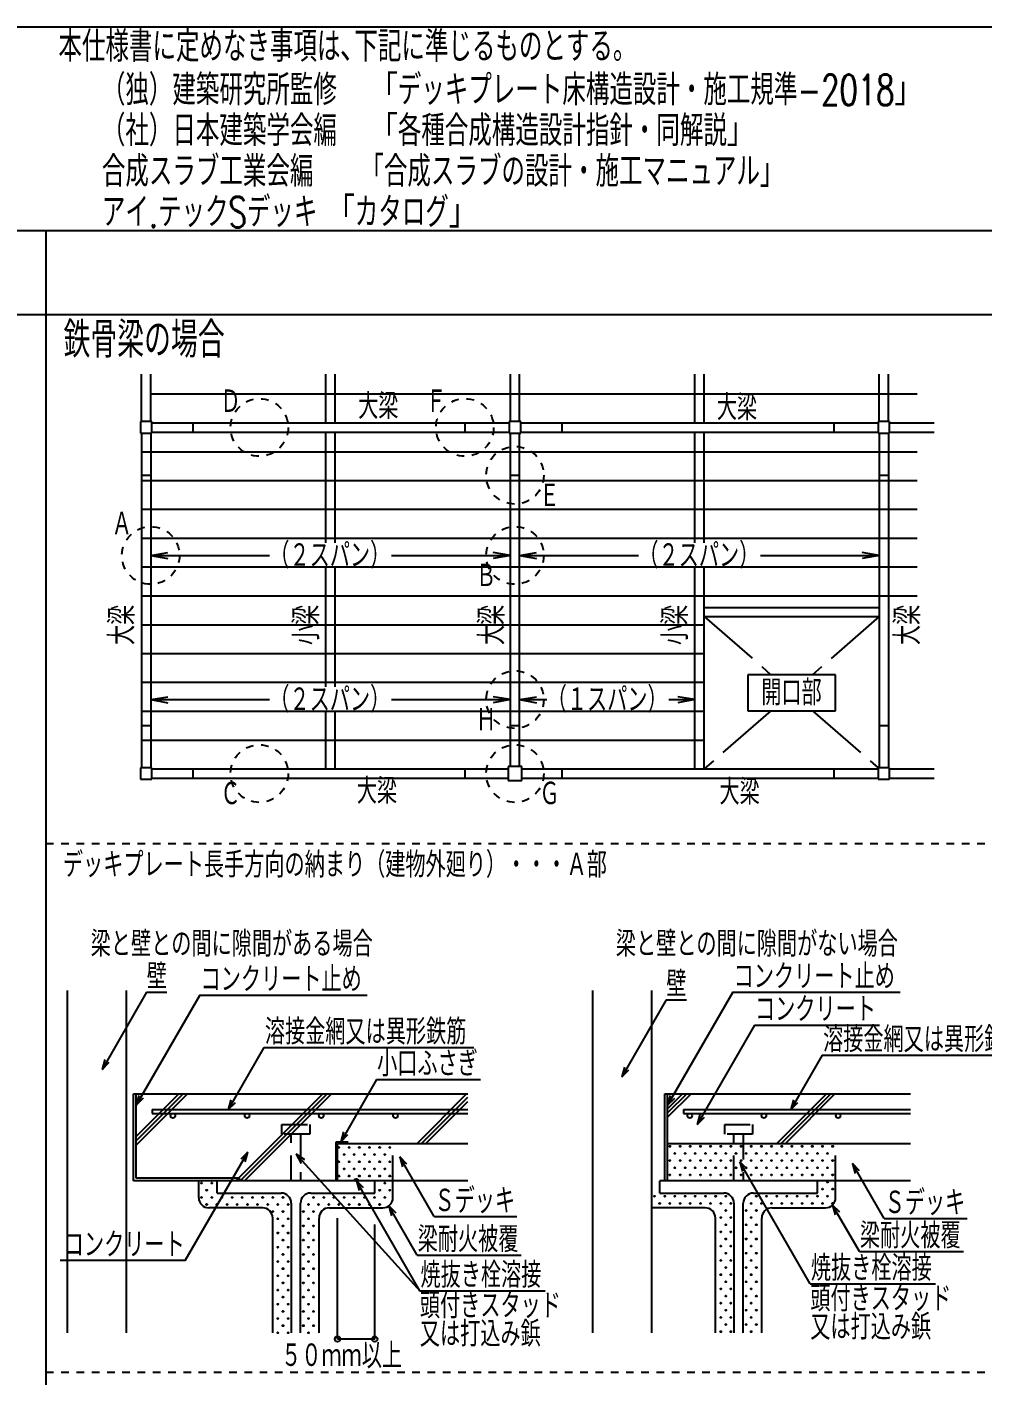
# Model space of a CAD drawing. Extents: x 4 to 588, y 3 to 416.
# Drawn here: x 293.6 to 387.5, y 283.4 to 415.8 of the extents above; entities that cross this region are included whole.
import ezdxf
from ezdxf.enums import TextEntityAlignment as Align

# ---------------------------------------------------------------- set-up
doc = ezdxf.new("R2010")
doc.units = 0
doc.header["$LTSCALE"] = 0.5
doc.header["$MEASUREMENT"] = 0
for name, pattern in [('CENTER', [20, 12.5, -2.5, 2.5, -2.5]), ('DASHED', [7.5, 5, -2.5]), ('DOT', [3, 1.5, -1.5])]:
    doc.linetypes.add(name, pattern=pattern)
doc.layers.add('M2-2-0', color=7, linetype='Continuous')
doc.styles.get("Standard").update_dxf_attribs({"font": 'txt', "width": 0.8, "height": 50, "bigfont": 'EXTFONT'})

msp = doc.modelspace()

# ---------------------------------------------------------------- linework, layer by layer
at = {"layer": 'M2-2-0', "color": 7, "linetype": 'Continuous'}
for p, q in [((3.51, 415.82), (587.51, 415.82)), ((3.51, 395.82), (587.51, 395.82)), ((295.51, 25.82), (295.51, 395.82)), ((149.51, 387.58), (588.02, 387.58)), ((304.89, 377.06), (304.89, 381.73)), ((305.8, 377.06), (305.8, 381.73)), ((323.02, 376.95), (323.02, 381.73)), ((323.92, 376.95), (323.92, 381.73)), ((341.15, 377.06), (341.15, 381.73)), ((342.05, 377.06), (342.05, 381.73)), ((359.27, 376.95), (359.27, 381.73)), ((360.18, 376.95), (360.18, 381.73)), ((377.4, 377.06), (377.4, 381.73)), ((378.31, 377.06), (378.31, 381.73)), ((305.8, 379.78), (381.14, 379.78)), ((305.91, 377.06), (304.78, 377.06)), ((304.78, 377.06), (304.78, 375.93)), ((305.91, 375.93), (305.91, 377.06)), ((305.91, 376.95), (341.03, 376.95)), ((305.91, 376.04), (341.03, 376.04)), ((309.93, 376.95), (309.93, 376.04)), ((323.02, 365.17), (323.02, 376.04)), ((323.92, 365.17), (323.92, 376.04)), ((336.67, 376.95), (336.67, 376.04)), ((342.17, 377.06), (341.03, 377.06)), ((341.03, 377.06), (341.03, 375.93)), ((342.17, 375.93), (342.17, 377.06)), ((342.17, 376.95), (377.29, 376.95)), ((342.17, 376.04), (377.29, 376.04)), ((346.19, 376.95), (346.19, 376.04)), ((359.27, 365.17), (359.27, 376.04)), ((360.18, 365.17), (360.18, 376.04)), ((372.93, 376.95), (372.93, 376.04)), ((378.42, 377.06), (377.29, 377.06)), ((377.29, 377.06), (377.29, 375.93)), ((378.42, 375.93), (378.42, 377.06)), ((378.42, 376.95), (382.78, 376.95)), ((378.42, 376.04), (382.78, 376.04)), ((304.78, 375.93), (305.91, 375.93)), ((304.89, 375.93), (304.89, 343.07)), ((305.8, 375.93), (305.8, 343.07)), ((341.03, 375.93), (342.17, 375.93)), ((341.15, 343.18), (341.15, 375.93)), ((342.05, 343.18), (342.05, 375.93)), ((377.29, 375.93), (378.42, 375.93)), ((377.4, 375.93), (377.4, 343.07)), ((378.31, 375.93), (378.31, 343.07)), ((304.89, 374.11), (381.14, 374.11)), ((304.89, 371.79), (305.8, 371.79)), ((304.89, 371.28), (381.14, 371.28)), ((341.15, 371.79), (342.05, 371.79)), ((377.4, 371.79), (378.31, 371.79)), ((304.89, 368.45), (381.14, 368.45)), ((304.89, 365.62), (381.14, 365.62)), ((305.8, 363.92), (307.47, 364.21)), ((341.15, 363.92), (339.47, 364.21)), ((342.05, 363.92), (343.73, 364.21)), ((377.4, 363.92), (375.73, 364.21)), ((304.89, 362.79), (381.14, 362.79)), ((305.8, 363.92), (317.46, 363.92)), ((305.8, 363.92), (307.47, 363.62)), ((329.46, 363.92), (341.15, 363.92)), ((341.15, 363.92), (339.47, 363.62)), ((342.05, 363.92), (353.73, 363.92)), ((342.05, 363.92), (343.73, 363.62)), ((365.73, 363.92), (377.4, 363.92)), ((377.4, 363.92), (375.73, 363.62)), ((323.02, 351.01), (323.02, 362.67)), ((323.92, 351.01), (323.92, 362.67)), ((359.27, 342.96), (359.27, 362.67)), ((360.18, 342.96), (360.18, 362.67)), ((304.89, 359.95), (381.14, 359.95)), ((360.18, 358.82), (377.4, 358.82)), ((360.18, 357.91), (377.4, 357.91)), ((304.89, 357.12), (360.18, 357.12)), ((304.89, 354.29), (360.18, 354.29)), ((373.1, 352.21), (364.49, 352.21)), ((364.49, 352.21), (364.49, 348.67)), ((373.1, 348.67), (373.1, 352.21)), ((304.89, 351.46), (360.18, 351.46)), ((305.8, 349.76), (307.47, 350.05)), ((305.8, 349.76), (317.46, 349.76)), ((305.8, 349.76), (307.47, 349.46)), ((329.46, 349.76), (341.15, 349.76)), ((341.15, 349.76), (339.47, 350.05)), ((341.15, 349.76), (339.47, 349.46)), ((342.05, 349.76), (343.73, 350.05)), ((342.05, 349.76), (344.72, 349.76)), ((342.05, 349.76), (343.73, 349.46)), ((356.72, 349.76), (359.27, 349.76)), ((359.27, 349.76), (357.6, 350.05)), ((359.27, 349.76), (357.6, 349.46)), ((304.89, 348.62), (360.18, 348.62)), ((323.02, 342.96), (323.02, 348.51)), ((323.92, 342.96), (323.92, 348.51)), ((364.49, 348.67), (373.1, 348.67)), ((304.89, 347.21), (305.8, 347.21)), ((341.15, 347.21), (342.05, 347.21)), ((377.4, 347.21), (378.31, 347.21)), ((304.89, 345.79), (360.18, 345.79)), ((305.91, 343.07), (304.78, 343.07)), ((304.78, 343.07), (304.78, 341.94)), ((305.91, 341.94), (305.91, 343.07)), ((305.91, 342.96), (340.92, 342.96)), ((309.93, 342.96), (309.93, 342.05)), ((336.67, 342.96), (336.67, 342.05)), ((342.28, 343.18), (340.92, 343.18)), ((340.92, 343.18), (340.92, 341.83)), ((342.28, 341.83), (342.28, 343.18)), ((342.28, 342.96), (377.29, 342.96)), ((346.19, 342.96), (346.19, 342.05)), ((372.93, 342.96), (372.93, 342.05)), ((378.42, 343.07), (377.29, 343.07)), ((377.29, 343.07), (377.29, 341.94)), ((378.42, 341.94), (378.42, 343.07)), ((378.42, 342.96), (382.78, 342.96)), ((304.78, 341.94), (305.91, 341.94)), ((305.91, 342.05), (340.92, 342.05)), ((340.92, 341.83), (342.28, 341.83)), ((342.28, 342.05), (377.29, 342.05)), ((377.29, 341.94), (378.42, 341.94)), ((378.42, 342.05), (382.78, 342.05)), ((297.6, 321.18), (297.6, 287.59)), ((305.4, 321.03), (301.02, 313.45)), ((303.39, 321.18), (303.39, 287.59)), ((310.62, 320.74), (304.37, 309.93)), ((305.4, 321.03), (307.4, 321.03)), ((310.62, 320.74), (327.08, 320.74)), ((349.21, 321.18), (349.21, 287.59)), ((355, 321.18), (355, 287.59)), ((363.01, 321.02), (356.6, 309.92)), ((363.01, 321.02), (379.47, 321.02)), ((356.46, 320.29), (352.09, 312.71)), ((356.46, 320.29), (358.46, 320.29)), ((365.13, 317.8), (359.5, 308.05)), ((365.13, 317.8), (377.43, 317.8)), ((316.92, 315.59), (313.41, 309.5)), ((316.92, 315.59), (337.54, 315.59)), ((301.28, 314.42), (301.02, 313.45)), ((301.02, 313.45), (301.73, 314.16)), ((371.78, 314.84), (368.7, 309.5)), ((371.78, 314.84), (392.4, 314.84)), ((328, 312.46), (324.47, 306.33)), ((328, 312.46), (338.22, 312.46)), ((352.35, 313.68), (352.09, 312.71)), ((352.09, 312.71), (352.79, 313.42)), ((304.12, 302.5), (304.12, 311.05)), ((304.12, 311.05), (336.96, 311.05)), ((304.12, 302.5), (304.12, 311.05)), ((304.12, 311.05), (304.37, 311.05)), ((304.37, 302.76), (304.37, 311.05)), ((309.42, 311.05), (304.37, 306.01)), ((308.99, 311.05), (304.37, 306.43)), ((308.57, 311.05), (304.37, 306.86)), ((304.63, 310.89), (304.37, 309.93)), ((304.37, 309.93), (305.08, 310.64)), ((313.67, 310.46), (313.41, 309.5)), ((313.41, 309.5), (314.12, 310.21)), ((322.71, 311.05), (314.16, 302.5)), ((323.14, 311.05), (314.59, 302.5)), ((315.01, 302.5), (323.56, 311.05)), ((331.98, 306.18), (336.85, 311.05)), ((332.41, 306.18), (336.96, 310.73)), ((332.83, 306.18), (336.96, 310.31)), ((356.34, 302.5), (356.34, 311.05)), ((356.34, 311.05), (380.46, 311.05)), ((356.34, 302.5), (356.34, 311.05)), ((356.34, 311.05), (356.6, 311.05)), ((356.6, 302.5), (356.6, 311.05)), ((358.91, 311.05), (356.6, 308.74)), ((358.49, 311.05), (356.6, 309.17)), ((358.06, 311.05), (356.6, 309.59)), ((356.86, 310.89), (356.6, 309.92)), ((356.6, 309.92), (357.31, 310.63)), ((372.2, 311.05), (367.33, 306.18)), ((372.63, 311.05), (367.75, 306.18)), ((373.05, 311.05), (368.18, 306.18)), ((368.96, 310.46), (368.7, 309.5)), ((368.7, 309.5), (369.41, 310.21)), ((305.94, 309.5), (305.94, 309.13)), ((305.94, 309.5), (336.96, 309.5)), ((305.94, 309.13), (336.96, 309.13)), ((358.16, 309.5), (358.16, 309.13)), ((358.16, 309.5), (380.46, 309.5)), ((358.16, 309.13), (380.46, 309.13)), ((359.76, 309.01), (359.5, 308.05)), ((359.5, 308.05), (360.21, 308.75)), ((324.73, 307.3), (324.47, 306.33)), ((324.01, 306.33), (325.19, 306.33)), ((324.01, 302.5), (324.01, 306.33)), ((324.16, 302.5), (324.16, 306.18)), ((324.16, 306.18), (336.96, 306.18)), ((324.47, 306.33), (325.17, 307.04)), ((356.6, 306.18), (380.46, 306.18)), ((309.2, 294.68), (315.35, 305.33)), ((315.35, 305.33), (314.64, 304.62)), ((315.09, 304.37), (315.35, 305.33)), ((332.3, 291.65), (320.11, 305.11)), ((320.95, 304.57), (320.11, 305.11)), ((320.11, 305.11), (320.57, 304.22)), ((333.65, 298.99), (330.27, 304.85)), ((330.98, 304.14), (330.27, 304.85)), ((330.27, 304.85), (330.53, 303.88)), ((370.62, 292.38), (363.69, 304.38)), ((364.4, 303.67), (363.69, 304.38)), ((363.69, 304.38), (363.95, 303.41)), ((377.89, 298.8), (374.76, 304.21)), ((375.47, 303.5), (374.76, 304.21)), ((374.76, 304.21), (375.02, 303.24)), ((324.16, 302.5), (304.12, 302.5)), ((314.48, 302.5), (304.12, 302.5)), ((314.48, 302.76), (304.37, 302.76)), ((310.52, 300.85), (310.52, 302.5)), ((312.32, 301.3), (312.32, 302.5)), ((314.48, 302.76), (314.48, 302.5)), ((336.96, 302.5), (324.16, 302.5)), ((325.75, 302.53), (325.74, 302.5)), ((325.76, 302.56), (325.75, 302.53)), ((325.76, 302.5), (325.9, 302.64)), ((325.78, 302.58), (325.76, 302.56)), ((325.8, 302.6), (325.78, 302.58)), ((325.83, 302.62), (325.8, 302.6)), ((325.87, 302.64), (325.83, 302.62)), ((325.91, 302.65), (325.87, 302.64)), ((325.88, 302.5), (326.04, 302.66)), ((325.95, 302.66), (325.91, 302.65)), ((326, 302.66), (325.95, 302.66)), ((326.04, 302.66), (326, 302.66)), ((326.01, 302.5), (326.14, 302.63)), ((332.25, 291.7), (326.01, 302.5)), ((326.72, 301.8), (326.01, 302.5)), ((326.01, 302.5), (326.27, 301.54)), ((326.09, 302.65), (326.04, 302.66)), ((326.13, 302.64), (326.09, 302.65)), ((326.16, 302.62), (326.13, 302.64)), ((326.14, 302.5), (326.22, 302.58)), ((326.19, 302.6), (326.16, 302.62)), ((326.22, 302.58), (326.19, 302.6)), ((326.24, 302.56), (326.22, 302.58)), ((326.25, 302.53), (326.24, 302.56)), ((326.25, 302.5), (326.25, 302.53)), ((327.81, 301.3), (327.81, 302.5)), ((329.6, 300.85), (329.6, 302.5)), ((367.67, 302.5), (355.83, 302.5)), ((355.83, 301.3), (355.83, 302.5)), ((380.46, 302.5), (356.6, 302.5)), ((371.32, 301.3), (371.32, 302.5)), ((373.11, 300.85), (373.11, 302.5)), ((312.32, 301.3), (318.61, 301.3)), ((321.52, 301.3), (327.81, 301.3)), ((355.83, 301.3), (362.12, 301.3)), ((365.03, 301.3), (371.32, 301.3)), ((316.79, 299.85), (311.52, 299.85)), ((319.61, 300.3), (319.61, 287.59)), ((320.52, 287.59), (320.52, 300.3)), ((323.34, 299.85), (328.6, 299.85)), ((331.99, 295.2), (329.2, 300.04)), ((329.91, 299.33), (329.2, 300.04)), ((329.2, 300.04), (329.46, 299.07)), ((360.3, 299.85), (355, 299.85)), ((363.12, 300.3), (363.12, 287.59)), ((364.03, 287.59), (364.03, 300.3)), ((366.85, 299.85), (372.11, 299.85)), ((375.45, 295.57), (372.82, 300.12)), ((373.52, 299.42), (372.82, 300.12)), ((372.82, 300.12), (373.07, 299.16)), ((317.79, 287.59), (317.79, 298.85)), ((322.34, 287.59), (322.34, 298.85)), ((324.16, 286.96), (324.16, 298.84)), ((327.81, 286.96), (327.81, 298.22)), ((333.65, 298.99), (341.79, 298.99)), ((361.3, 287.59), (361.3, 298.85)), ((365.85, 287.59), (365.85, 298.85)), ((377.89, 298.8), (386.03, 298.8)), ((375.45, 295.57), (385.67, 295.57)), ((309.2, 294.68), (296.9, 294.68)), ((331.99, 295.2), (342.21, 295.2)), ((332.25, 291.7), (344.55, 291.7)), ((370.62, 292.38), (382.92, 292.38)), ((327.81, 286.96), (324.16, 286.96))]:
    msp.add_line(p, q, dxfattribs=at)
at = {"layer": 'M2-2-0', "color": 7, "linetype": 'CENTER'}
for p, q in [((360.18, 357.91), (366.76, 352.21)), ((377.4, 357.91), (370.83, 352.21)), ((366.76, 348.67), (360.18, 342.96)), ((370.83, 348.67), (377.29, 343.07))]:
    msp.add_line(p, q, dxfattribs=at)
at = {"layer": 'M2-2-0', "color": 7, "linetype": 'DOT'}
for p, q in [((295.51, 335.64), (440.52, 335.64)), ((295.51, 283.7), (440.52, 283.7))]:
    msp.add_line(p, q, dxfattribs=at)
at = {"layer": 'M2-2-0', "color": 7, "linetype": 'DASHED'}
for p, q in [((318.7, 307.1), (318.7, 308.02)), ((318.7, 308.02), (321.43, 308.02)), ((321.43, 308.02), (321.43, 307.1)), ((362.21, 307.1), (362.21, 308.02)), ((362.21, 308.02), (364.94, 308.02)), ((364.94, 308.02), (364.94, 307.1)), ((321.43, 307.1), (318.7, 307.1)), ((319.61, 302.5), (319.61, 307.1)), ((320.52, 307.1), (320.52, 302.5)), ((329.6, 302.5), (329.6, 306.18)), ((364.94, 307.1), (362.21, 307.1)), ((363.12, 302.5), (363.12, 307.1)), ((364.03, 307.1), (364.03, 302.5)), ((373.11, 302.5), (373.11, 306.18))]:
    msp.add_line(p, q, dxfattribs=at)
at = {"layer": 'M2-2-0', "color": 7, "linetype": 'DOT'}
for centre in [(316.48, 376.49), (336.67, 376.49), (341.6, 371.79), (305.8, 363.92), (341.6, 363.92), (341.6, 349.76), (316.48, 342.5), (341.6, 342.5)]:
    msp.add_circle(centre, 2.83, dxfattribs=at)
at = {"layer": 'M2-2-0', "color": 7, "linetype": 'Continuous'}
for centre, radius in [((307.98, 308.9), 0.229), ((315.27, 308.9), 0.229), ((322.56, 308.9), 0.229), ((329.85, 308.9), 0.229), ((358.78, 308.9), 0.229), ((366.07, 308.9), 0.229), ((373.36, 308.9), 0.229), ((324.3, 305.78), 0.05), ((325.3, 305.78), 0.05), ((326.3, 305.78), 0.05), ((327.3, 305.78), 0.05), ((328.3, 305.78), 0.05), ((329.3, 305.78), 0.05), ((356.82, 305.89), 0.05), ((357.82, 305.89), 0.05), ((358.82, 305.89), 0.05), ((359.82, 305.89), 0.05), ((360.82, 305.89), 0.05), ((361.82, 305.89), 0.05), ((362.82, 305.89), 0.05), ((363.82, 305.89), 0.05), ((364.82, 305.89), 0.05), ((365.82, 305.89), 0.05), ((366.82, 305.89), 0.05), ((367.82, 305.89), 0.05), ((368.82, 305.89), 0.05), ((369.82, 305.89), 0.05), ((370.82, 305.89), 0.05), ((371.82, 305.89), 0.05), ((372.82, 305.89), 0.05), ((324.8, 305.08), 0.05), ((325.8, 305.08), 0.05), ((326.8, 305.08), 0.05), ((327.8, 305.08), 0.05), ((328.8, 305.08), 0.05), ((356.82, 304.49), 0.05), ((357.32, 305.19), 0.05), ((357.82, 304.49), 0.05), ((358.32, 305.19), 0.05), ((358.82, 304.49), 0.05), ((359.32, 305.19), 0.05), ((359.82, 304.49), 0.05), ((360.32, 305.19), 0.05), ((360.82, 304.49), 0.05), ((361.32, 305.19), 0.05), ((361.82, 304.49), 0.05), ((362.32, 305.19), 0.05), ((362.82, 304.49), 0.05), ((363.32, 305.19), 0.05), ((363.82, 304.49), 0.05), ((364.32, 305.19), 0.05), ((364.82, 304.49), 0.05), ((365.32, 305.19), 0.05), ((365.82, 304.49), 0.05), ((366.32, 305.19), 0.05), ((366.82, 304.49), 0.05), ((367.32, 305.19), 0.05), ((367.82, 304.49), 0.05), ((368.32, 305.19), 0.05), ((368.82, 304.49), 0.05), ((369.32, 305.19), 0.05), ((369.82, 304.49), 0.05), ((370.32, 305.19), 0.05), ((370.82, 304.49), 0.05), ((371.32, 305.19), 0.05), ((371.82, 304.49), 0.05), ((372.32, 305.19), 0.05), ((372.82, 304.49), 0.05), ((324.3, 304.38), 0.05), ((324.8, 303.68), 0.05), ((325.3, 304.38), 0.05), ((325.8, 303.68), 0.05), ((326.3, 304.38), 0.05), ((326.8, 303.68), 0.05), ((327.3, 304.38), 0.05), ((327.8, 303.68), 0.05), ((328.3, 304.38), 0.05), ((328.8, 303.68), 0.05), ((329.3, 304.38), 0.05), ((357.32, 303.79), 0.05), ((358.32, 303.79), 0.05), ((359.32, 303.79), 0.05), ((360.32, 303.79), 0.05), ((361.32, 303.79), 0.05), ((362.32, 303.79), 0.05), ((363.32, 303.79), 0.05), ((364.32, 303.79), 0.05), ((365.32, 303.79), 0.05), ((366.32, 303.79), 0.05), ((367.32, 303.79), 0.05), ((368.32, 303.79), 0.05), ((369.32, 303.79), 0.05), ((370.32, 303.79), 0.05), ((371.32, 303.79), 0.05), ((372.32, 303.79), 0.05), ((310.8, 302.28), 0.05), ((311.8, 302.28), 0.05), ((324.3, 302.98), 0.05), ((325.3, 302.98), 0.05), ((326.3, 302.98), 0.05), ((327.3, 302.98), 0.05), ((328.3, 302.98), 0.05), ((328.8, 302.28), 0.05), ((329.3, 302.98), 0.05), ((356.82, 303.09), 0.05), ((357.82, 303.09), 0.05), ((358.82, 303.09), 0.05), ((359.82, 303.09), 0.05), ((360.82, 303.09), 0.05), ((361.82, 303.09), 0.05), ((362.82, 303.09), 0.05), ((363.82, 303.09), 0.05), ((364.82, 303.09), 0.05), ((365.82, 303.09), 0.05), ((366.82, 303.09), 0.05), ((367.82, 303.09), 0.05), ((368.82, 303.09), 0.05), ((369.82, 303.09), 0.05), ((370.82, 303.09), 0.05), ((371.82, 303.09), 0.05), ((372.32, 302.39), 0.05), ((372.82, 303.09), 0.05), ((310.8, 300.88), 0.05), ((311.3, 301.58), 0.05), ((311.8, 300.88), 0.05), ((312.8, 300.88), 0.05), ((313.8, 300.88), 0.05), ((314.8, 300.88), 0.05), ((315.8, 300.88), 0.05), ((316.8, 300.88), 0.05), ((317.8, 300.88), 0.05), ((318.8, 300.88), 0.05), ((321.8, 300.88), 0.05), ((322.8, 300.88), 0.05), ((323.8, 300.88), 0.05), ((324.8, 300.88), 0.05), ((325.8, 300.88), 0.05), ((326.8, 300.88), 0.05), ((327.8, 300.88), 0.05), ((328.3, 301.58), 0.05), ((328.8, 300.88), 0.05), ((329.3, 301.58), 0.05), ((355.32, 300.99), 0.05), ((356.32, 300.99), 0.05), ((357.32, 300.99), 0.05), ((358.32, 300.99), 0.05), ((359.32, 300.99), 0.05), ((360.32, 300.99), 0.05), ((361.32, 300.99), 0.05), ((362.32, 300.99), 0.05), ((365.32, 300.99), 0.05), ((366.32, 300.99), 0.05), ((367.32, 300.99), 0.05), ((368.32, 300.99), 0.05), ((369.32, 300.99), 0.05), ((370.32, 300.99), 0.05), ((371.32, 300.99), 0.05), ((371.82, 301.69), 0.05), ((372.32, 300.99), 0.05), ((372.82, 301.69), 0.05), ((311.3, 300.18), 0.05), ((312.3, 300.18), 0.05), ((313.3, 300.18), 0.05), ((314.3, 300.18), 0.05), ((315.3, 300.18), 0.05), ((316.3, 300.18), 0.05), ((317.3, 300.18), 0.05), ((317.8, 299.48), 0.05), ((318.3, 300.18), 0.05), ((318.8, 299.48), 0.05), ((319.3, 300.18), 0.05), ((320.8, 299.48), 0.05), ((321.3, 300.18), 0.05), ((321.8, 299.48), 0.05), ((322.3, 300.18), 0.05), ((323.3, 300.18), 0.05), ((324.3, 300.18), 0.05), ((325.3, 300.18), 0.05), ((326.3, 300.18), 0.05), ((327.3, 300.18), 0.05), ((328.3, 300.18), 0.05), ((355.82, 300.29), 0.05), ((356.82, 300.29), 0.05), ((357.82, 300.29), 0.05), ((358.82, 300.29), 0.05), ((359.82, 300.29), 0.05), ((360.82, 300.29), 0.05), ((361.82, 300.29), 0.05), ((362.32, 299.59), 0.05), ((362.82, 300.29), 0.05), ((364.32, 299.59), 0.05), ((364.82, 300.29), 0.05), ((365.32, 299.59), 0.05), ((365.82, 300.29), 0.05), ((366.82, 300.29), 0.05), ((367.82, 300.29), 0.05), ((368.82, 300.29), 0.05), ((369.82, 300.29), 0.05), ((370.82, 300.29), 0.05), ((371.82, 300.29), 0.05), ((372.82, 300.29), 0.05), ((318.3, 298.78), 0.05), ((318.8, 298.08), 0.05), ((319.3, 298.78), 0.05), ((320.8, 298.08), 0.05), ((321.3, 298.78), 0.05), ((321.8, 298.08), 0.05), ((361.82, 298.89), 0.05), ((362.32, 298.19), 0.05), ((362.82, 298.89), 0.05), ((364.32, 298.19), 0.05), ((364.82, 298.89), 0.05), ((365.32, 298.19), 0.05), ((318.3, 297.38), 0.05), ((318.8, 296.68), 0.05), ((319.3, 297.38), 0.05), ((320.8, 296.68), 0.05), ((321.3, 297.38), 0.05), ((321.8, 296.68), 0.05), ((361.82, 297.49), 0.05), ((362.32, 296.79), 0.05), ((362.82, 297.49), 0.05), ((364.32, 296.79), 0.05), ((364.82, 297.49), 0.05), ((365.32, 296.79), 0.05), ((318.3, 295.98), 0.05), ((318.8, 295.28), 0.05), ((319.3, 295.98), 0.05), ((320.8, 295.28), 0.05), ((321.3, 295.98), 0.05), ((321.8, 295.28), 0.05), ((361.82, 296.09), 0.05), ((362.32, 295.39), 0.05), ((362.82, 296.09), 0.05), ((364.32, 295.39), 0.05), ((364.82, 296.09), 0.05), ((365.32, 295.39), 0.05), ((318.3, 294.58), 0.05), ((318.8, 293.88), 0.05), ((319.3, 294.58), 0.05), ((320.8, 293.88), 0.05), ((321.3, 294.58), 0.05), ((321.8, 293.88), 0.05), ((361.82, 294.69), 0.05), ((362.32, 293.99), 0.05), ((362.82, 294.69), 0.05), ((364.32, 293.99), 0.05), ((364.82, 294.69), 0.05), ((365.32, 293.99), 0.05), ((318.3, 293.18), 0.05), ((319.3, 293.18), 0.05), ((321.3, 293.18), 0.05), ((361.82, 293.29), 0.05), ((362.32, 292.59), 0.05), ((362.82, 293.29), 0.05), ((364.32, 292.59), 0.05), ((364.82, 293.29), 0.05), ((365.32, 292.59), 0.05), ((318.3, 291.78), 0.05), ((318.8, 292.48), 0.05), ((319.3, 291.78), 0.05), ((320.8, 292.48), 0.05), ((321.3, 291.78), 0.05), ((321.8, 292.48), 0.05), ((361.82, 291.89), 0.05), ((362.82, 291.89), 0.05), ((364.82, 291.89), 0.05), ((318.3, 290.38), 0.05), ((318.8, 291.08), 0.05), ((319.3, 290.38), 0.05), ((320.8, 291.08), 0.05), ((321.3, 290.38), 0.05), ((321.8, 291.08), 0.05), ((361.82, 290.49), 0.05), ((362.32, 291.19), 0.05), ((362.82, 290.49), 0.05), ((364.32, 291.19), 0.05), ((364.82, 290.49), 0.05), ((365.32, 291.19), 0.05), ((318.3, 288.98), 0.05), ((318.8, 289.68), 0.05), ((319.3, 288.98), 0.05), ((320.8, 289.68), 0.05), ((321.3, 288.98), 0.05), ((321.8, 289.68), 0.05), ((361.82, 289.09), 0.05), ((362.32, 289.79), 0.05), ((362.82, 289.09), 0.05), ((364.32, 289.79), 0.05), ((364.82, 289.09), 0.05), ((365.32, 289.79), 0.05), ((318.3, 287.58), 0.05), ((318.8, 288.28), 0.05), ((319.3, 287.58), 0.05), ((320.8, 288.28), 0.05), ((321.3, 287.58), 0.05), ((321.8, 288.28), 0.05), ((361.82, 287.69), 0.05), ((362.32, 288.39), 0.05), ((362.82, 287.69), 0.05), ((364.32, 288.39), 0.05), ((364.82, 287.69), 0.05), ((365.32, 288.39), 0.05), ((324.16, 286.96), 0.262), ((327.81, 286.96), 0.262)]:
    msp.add_circle(centre, radius, dxfattribs=at)
for centre, start, end in [((311.52, 300.85), 180, 270), ((318.61, 300.3), 0, 90), ((321.52, 300.3), 90, 180), ((328.6, 300.85), 270, 360), ((362.12, 300.3), 0, 90), ((365.03, 300.3), 90, 180), ((372.11, 300.85), 270, 360), ((316.79, 298.85), 0, 90), ((323.34, 298.85), 90, 180), ((360.3, 298.85), 0, 90), ((366.85, 298.85), 90, 180)]:
    msp.add_arc(centre, 1, start, end, dxfattribs=at)

# ---------------------------------------------------------------- texts
for s, height, width, p in [('本仕様書に定めなき事項は､下記に準じるものとする。', 3, 0.7, (296.73, 412.4)), ('鉄骨梁の場合', 3.5, 0.685714, (297.23, 383.35)), ('Ｄ', 2.5, 0.72, (312.65, 377.78)), ('大梁', 2.5, 0.72, (326.19, 377.32)), ('Ｆ', 2.5, 0.72, (332.85, 377.78)), ('大梁', 2.5, 0.72, (361.44, 377.2)), ('Ｅ', 2.5, 0.72, (344.01, 368.54)), ('Ａ', 2.5, 0.72, (301.97, 365.77)), ('（２スパン）', 2.5, 0.72, (317.46, 362.67)), ('（２スパン）', 2.5, 0.72, (353.73, 362.67)), ('Ｂ', 2.5, 0.72, (337.77, 360.67)), ('（２スパン）', 2.5, 0.72, (317.46, 348.51)), ('（１スパン）', 2.5, 0.72, (344.72, 348.51)), ('開口部', 2.5, 0.72, (365.8, 349.19)), ('Ｈ', 2.5, 0.72, (337.77, 346.51)), ('Ｃ', 2.5, 0.72, (312.65, 339.26)), ('大梁', 2.5, 0.72, (326.06, 339.53)), ('Ｇ', 2.5, 0.72, (344.01, 339.26)), ('大梁', 2.5, 0.72, (361.7, 339.44)), ('デッキプレート長手方向の納まり（建物外廻り）・・・Ａ部', 2.5, 0.72, (297.17, 332.29)), ('梁と壁との間に隙間がある場合', 2.5, 0.72, (299.9, 324.51)), ('梁と壁との間に隙間がない場合', 2.5, 0.72, (351.51, 324.51))]:
    msp.add_text(s, height=height, dxfattribs=dict(at, width=width)).set_placement(p)
for s, height, width, p in [('（独）建築研究所監修\u3000\u3000｢デッキプレート床構造設計・施工規準-2018｣', 3, 0.7, (301, 411.14)), ('（社）日本建築学会編\u3000\u3000｢各種合成構造設計指針・同解説｣', 3, 0.7, (301, 407.14)), ('合成スラブ工業会編\u3000\u3000「合成スラブの設計・施工マニュアル」', 3, 0.7, (301, 403.14)), ('アイ.テックSデッキ\u3000｢カタログ｣', 3, 0.7, (301, 399.14)), ('頭付きスタッド', 2.5, 0.72, (332.25, 291.5)), ('頭付きスタッド', 2.5, 0.72, (370.62, 292.18)), ('又は打込み鋲', 2.5, 0.72, (332.25, 288.72)), ('又は打込み鋲', 2.5, 0.72, (370.62, 289.4)), ('５０ｍｍ以上', 2.5, 0.72, (318.62, 286.59))]:
    msp.add_text(s, height=height, dxfattribs=dict(at, width=width)).set_placement(p, align=Align.TOP_LEFT)
at = {"layer": 'M2-2-0', "color": 7, "linetype": 'Continuous', "width": 0.72}
for s, p in [('大梁', (304.23, 355.12)), ('小梁', (322.36, 355.12)), ('大梁', (340.58, 355.12)), ('小梁', (358.61, 355.12)), ('大梁', (381.44, 355.12))]:
    msp.add_text(s, height=2.5, rotation=90, dxfattribs=at).set_placement(p)
for s, p in [('壁', (306.4, 321.33)), ('コンクリート止め', (318.62, 321.04)), ('壁', (357.46, 320.59)), ('コンクリート止め', (371.01, 321.32)), ('コンクリート', (371.13, 318.1)), ('溶接金網又は異形鉄筋', (326.92, 315.89)), ('溶接金網又は異形鉄筋', (381.78, 315.14)), ('小口ふさぎ', (333, 312.76)), ('Ｓデッキ', (337.65, 299.29)), ('Ｓデッキ', (381.89, 299.1)), ('梁耐火被覆', (336.99, 295.5)), ('梁耐火被覆', (380.45, 295.87)), ('焼抜き栓溶接', (376.62, 292.68)), ('焼抜き栓溶接', (338.25, 292))]:
    msp.add_text(s, height=2.5, dxfattribs=at).set_placement(p, align=Align.CENTER)
msp.add_text('コンクリート', height=2.5, rotation=360, dxfattribs=at).set_placement((303.2, 294.98), align=Align.CENTER)

doc.saveas('drawing.dxf')
